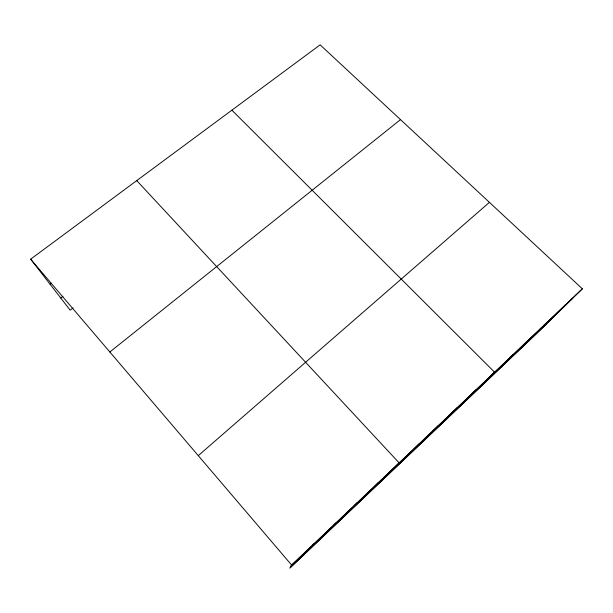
<?xml version="1.0" encoding="UTF-8"?>
<svg xmlns="http://www.w3.org/2000/svg" width="613" height="613" viewBox="0 0 613 613"><rect width="100%" height="100%" fill="white"/><g stroke="black" fill="none" stroke-linecap="round" stroke-linejoin="round"><path stroke-width="0.92" d="M582.35 288.807L291.604 565.025L289.857 568.159L535.302 334.828L582.35 288.807L320.132 44.841L30.65 259.176L70.166 310.163L73.077 307.918M312.745 545.241L313.91 543.831M333.87 525.172L335.809 523.027M354.613 505.457L357.302 502.606M375.003 486.094L378.405 482.561M379.401 483.036L399.124 462.876L136.745 180.62M414.135 448.908L418.878 444.111M432.924 431.054L438.295 425.667M451.406 413.491L457.375 407.53M469.581 396.22L476.14 389.707M460.095 406.327L494.584 372.191L231.883 110.187M505.058 362.513L512.721 354.958M522.368 346.069L530.559 338.008M539.409 329.878L548.106 321.342M556.183 313.94L565.37 304.937M291.236 565.676L572.688 298.255M290.731 566.581L559.194 311.458M290.271 567.423L546.535 323.84M198.275 455.643L489.427 202.351M109.842 352L400.504 119.619M60.741 298.002L62.947 296.324M50.113 284.294L51.599 283.168M30.65 259.176L291.604 565.025"/></g></svg>
